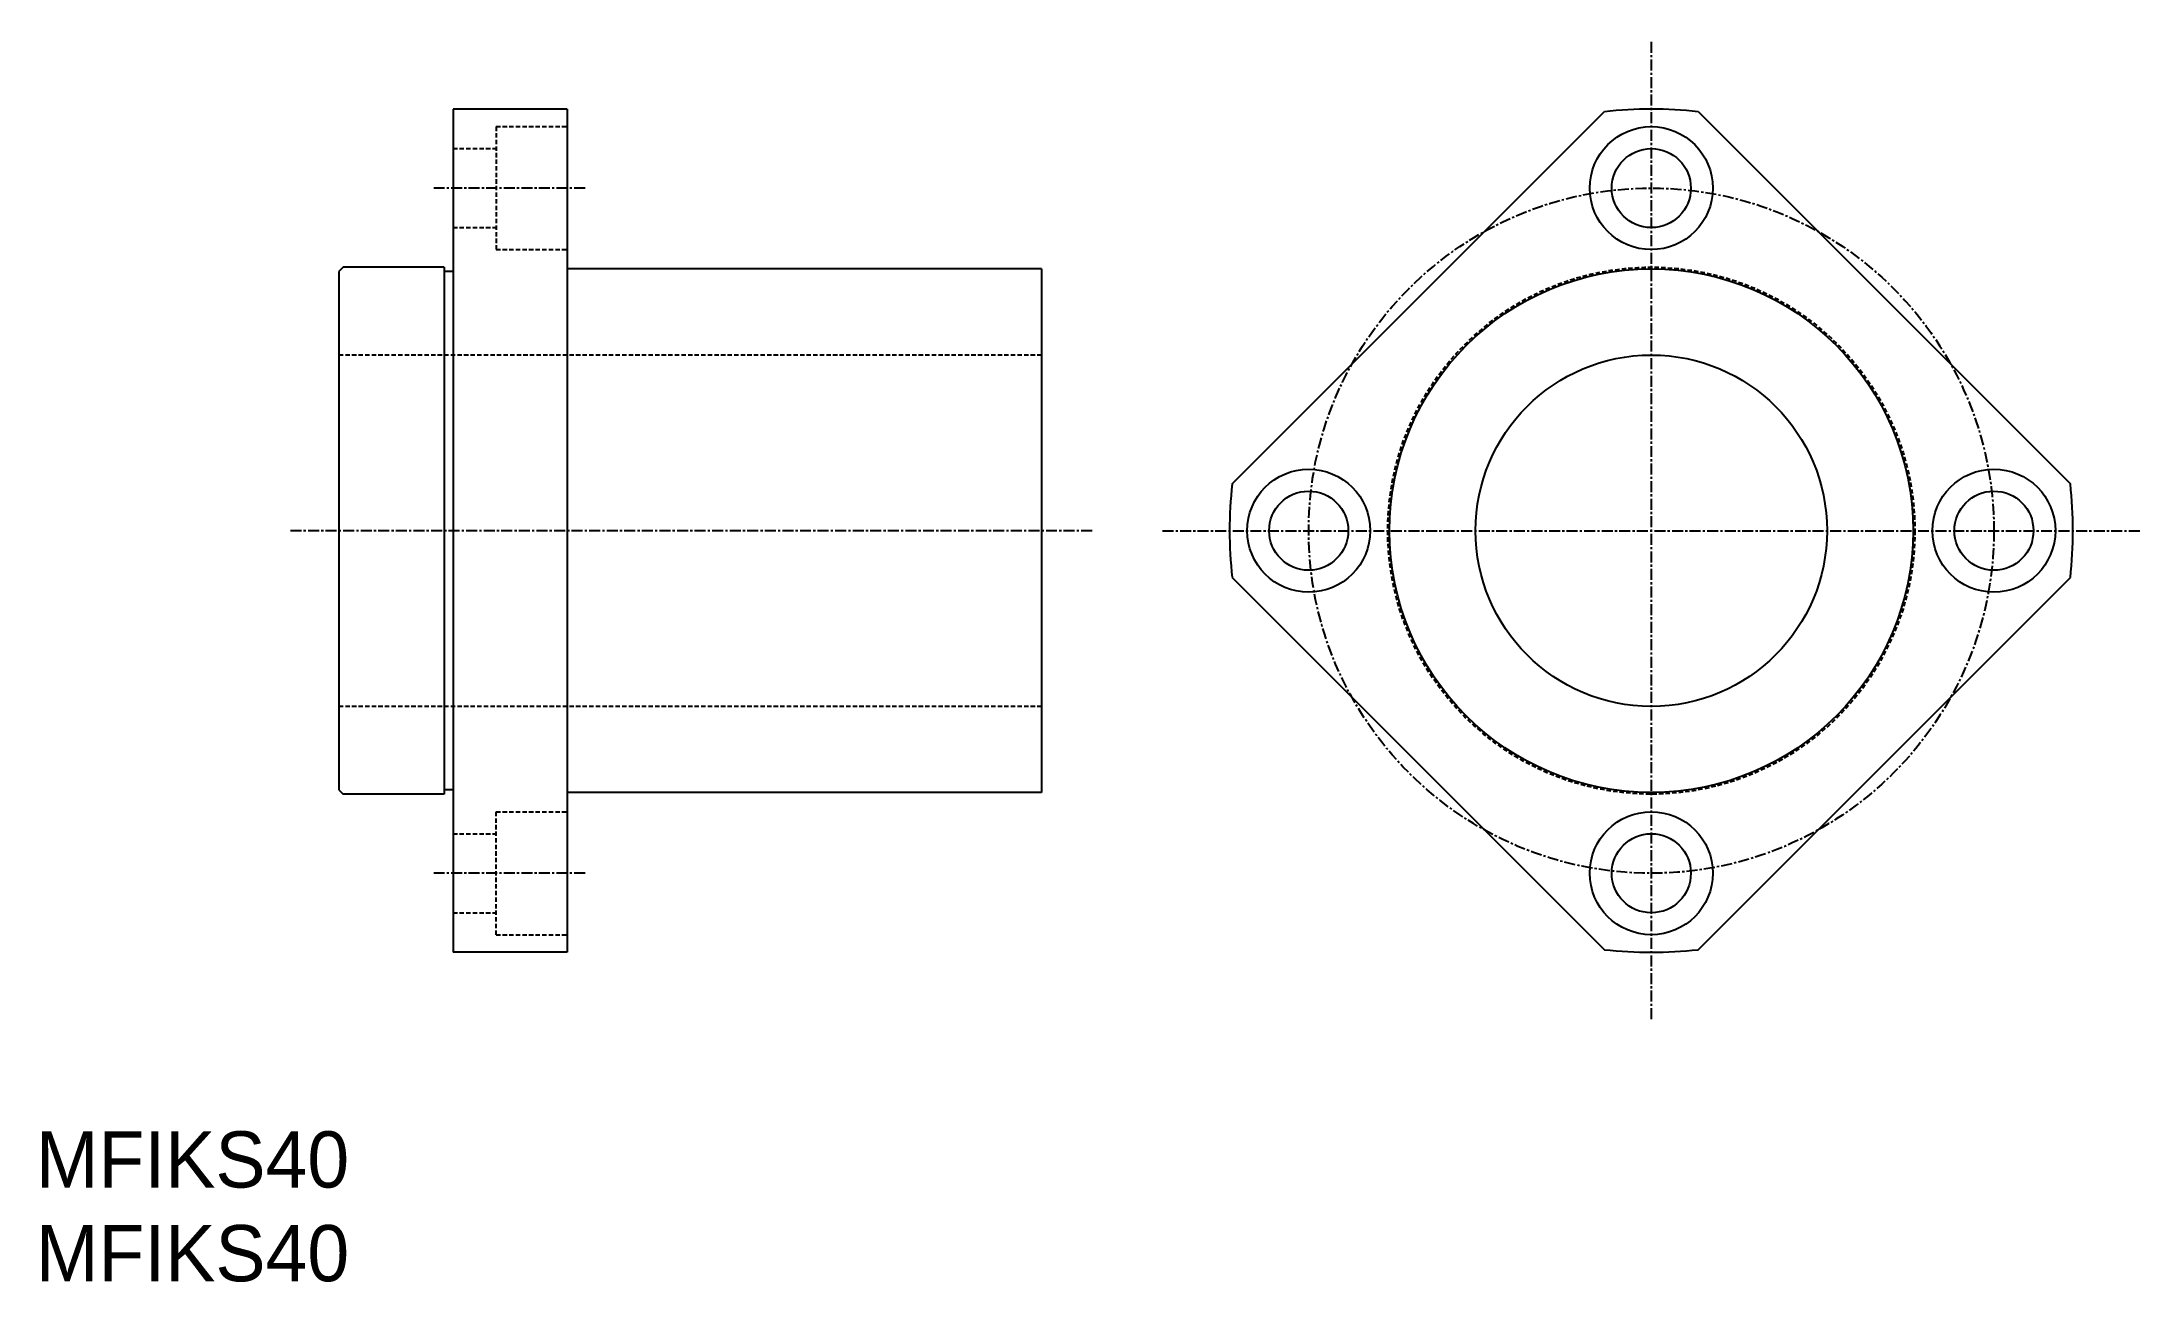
# Model space of a CAD drawing. Extents: x 54 to 293, y 21 to 163.
import ezdxf

# ---------------------------------------------------------------- set-up
doc = ezdxf.new("R2010")
doc.units = 0
doc.linetypes.add('CENTER', pattern=[2, 1.25, -0.25, 0.25, -0.25])
doc.linetypes.add('DASHED', pattern=[0.75, 0.5, -0.25])
doc.layers.get('0').update_dxf_attribs({"linetype": 'CONTINUOUS'})
doc.layers.add('CENTER', color=1, linetype='CENTER')

msp = doc.modelspace()

# ---------------------------------------------------------------- linework, layer by layer
at = {"color": 7, "linetype": 'CONTINUOUS'}
for p, q in [((101.18, 154.89), (101.18, 58.89)), ((114.18, 154.89), (101.18, 154.89)), ((114.18, 154.89), (114.18, 58.89)), ((189.87, 112.22), (232.25, 154.6)), ((242.91, 154.6), (285.28, 112.22)), ((88.68, 136.89), (88.18, 136.39)), ((88.18, 136.39), (88.18, 77.39)), ((100.18, 136.89), (88.68, 136.89)), ((100.18, 136.89), (100.18, 76.89)), ((101.18, 136.39), (100.18, 136.39)), ((168.18, 136.69), (114.18, 136.69)), ((168.18, 136.69), (168.18, 77.09)), ((88.18, 121.89), (88.18, 121.89)), ((189.87, 101.56), (232.25, 59.19)), ((242.91, 59.19), (285.28, 101.56)), ((88.18, 91.89), (88.18, 91.89)), ((88.18, 77.39), (88.68, 76.89)), ((100.18, 76.89), (88.68, 76.89)), ((101.18, 77.39), (100.18, 77.39)), ((168.18, 77.09), (114.18, 77.09)), ((114.18, 58.89), (101.18, 58.89))]:
    msp.add_line(p, q, dxfattribs=at)
at = {"color": 3, "linetype": 'DASHED'}
for p, q in [((106.08, 152.89), (114.18, 152.89)), ((106.08, 152.89), (106.08, 138.89)), ((101.18, 150.39), (106.08, 150.39)), ((101.18, 141.39), (106.08, 141.39)), ((106.08, 138.89), (114.18, 138.89)), ((168.18, 126.89), (88.18, 126.89)), ((168.18, 86.89), (88.18, 86.89)), ((106.08, 60.89), (106.08, 74.89)), ((106.08, 74.89), (114.18, 74.89)), ((101.18, 72.39), (106.08, 72.39)), ((101.18, 63.39), (106.08, 63.39)), ((106.08, 60.89), (114.18, 60.89))]:
    msp.add_line(p, q, dxfattribs=at)
at = {"color": 7, "linetype": 'CONTINUOUS'}
for centre, radius in [((237.58, 145.89), 7), ((237.58, 145.89), 4.5), ((237.58, 106.89), 29.8), ((237.58, 106.89), 20), ((198.58, 106.89), 7), ((276.58, 106.89), 7), ((198.58, 106.89), 4.5), ((276.58, 106.89), 4.5), ((237.58, 67.89), 7), ((237.58, 67.89), 4.5)]:
    msp.add_circle(centre, radius, dxfattribs=at)
at = {"color": 3, "linetype": 'DASHED'}
msp.add_circle((237.58, 106.89), 30, dxfattribs=at)
at = {"color": 7, "linetype": 'CONTINUOUS'}
for start, end in [(83.6248, 96.3752), (173.6248, 186.3752), (353.6248, 6.3752), (263.6248, 276.3752)]:
    msp.add_arc((237.58, 106.89), 48, start, end, dxfattribs=at)
at = {"layer": 'CENTER', "color": 1, "linetype": 'CENTER'}
for p, q in [((237.58, 162.53), (237.58, 51.26)), ((116.21, 145.89), (98.98, 145.89)), ((173.93, 106.89), (82.5, 106.89)), ((181.94, 106.89), (293.21, 106.89)), ((116.21, 67.89), (98.98, 67.89))]:
    msp.add_line(p, q, dxfattribs=at)
msp.add_circle((237.58, 106.89), 39, dxfattribs=at)

# ---------------------------------------------------------------- texts
at = {"color": 7, "linetype": 'CONTINUOUS'}
for p in [(53.69, 32.11), (53.69, 21.44)]:
    msp.add_text('MFIKS40', height=6.4, dxfattribs=at).set_placement(p)

doc.saveas('drawing.dxf')
